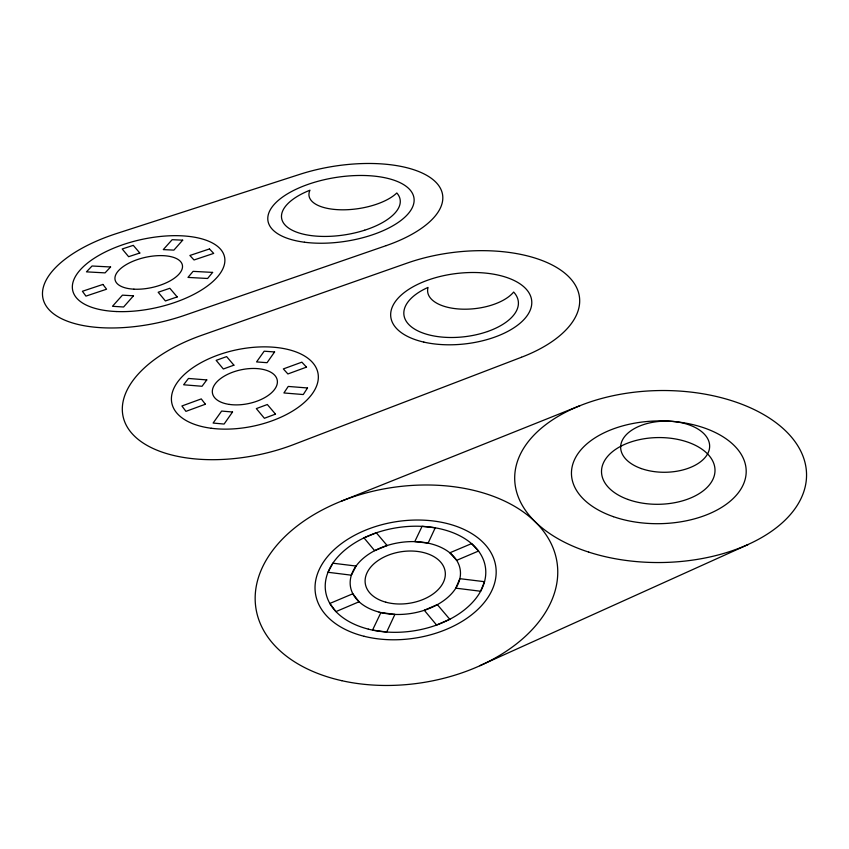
<?xml version="1.0" encoding="UTF-8"?>
<svg xmlns="http://www.w3.org/2000/svg" width="849" height="849" viewBox="0 0 849 849"><rect width="100%" height="100%" fill="white"/><g stroke="black" fill="none" stroke-linecap="round" stroke-linejoin="round"><path stroke-width="1.27" d="M479.823 665.712L748.171 544.527M341.394 501.143L580.016 405.663M484.503 581.692L480.619 591.244L455.796 588.155L459.84 578.678L484.503 581.692M394.891 614.411L386.677 632.038L372.541 630.107L380.914 612.564L394.891 614.411M435.25 527.781L428.108 543.116L414.79 541.598L422.08 526.327L435.25 527.781M356.081 566.039L351.369 575.187L328.022 572.279L332.872 563.205L356.081 566.039M307.508 387.972L303.263 394.541L283.906 392.96L288.246 386.433L307.508 387.972M232.53 412.009L224.104 424.054L213.11 423.057L221.631 411.065L232.53 412.009M274.588 351.953L267.064 362.693L256.568 361.918L264.177 351.199L274.588 351.953M206.785 379.917L202.041 386.274L183.628 384.777L188.467 378.452L206.785 379.917M212.611 272.402L207.602 278.483L187.979 277.411L193.094 271.362L212.611 272.402M133.484 295.813L123.604 306.998L112.471 306.287L122.447 295.155L133.484 295.813M182.694 240.171L173.907 250.115L163.273 249.606L172.156 239.694L182.694 240.171M110.582 266.979L105.064 272.879L86.439 271.86L92.042 266.002L110.582 266.979M449.758 619.261L436.577 625.034L424.288 610.272L437.331 604.626L449.758 619.261M359.074 601.771L335.939 611.598L329.847 603.459L352.834 593.759L359.074 601.771M478.56 551.033L456.666 560.329L449.853 552.795L471.609 543.604L478.56 551.033M387.112 545.514L374.653 550.672L363.988 537.863L376.319 532.801L387.112 545.514M521.424 357.27L293.765 444.515A124.495 65.309 -11.7 0 1 131.266 432.672A124.495 65.309 -11.7 0 1 201.85 335.249L407.318 263.041A118.361 59.25 -6.6 0 1 564.914 273.251A118.361 59.25 -6.6 0 1 521.424 357.27M275.49 414.121L264.389 418.281L256.334 408.602L267.329 404.517L275.49 414.121M205.394 404.22L185.942 411.362L181.909 405.981L201.266 398.913L205.394 404.22M306.5 367.129L287.896 373.953L283.343 368.922L301.851 362.162L306.5 367.129M233.9 365.176L223.329 368.986L216.155 360.358L226.63 356.612L233.9 365.176M386.221 245.616L184.986 315.191A108.067 48.531 -12.5 0 1 48.149 308.675A108.067 48.531 -12.5 0 1 116.355 233.613L299.888 174.321A102.718 44.923 -8.9 0 1 433.245 179.818A102.718 44.923 -8.9 0 1 386.221 245.616M177.186 296.927L165.406 300.949L158.169 292.247L169.842 288.289L177.186 296.927M102.92 284.436L82.406 291.271L85.94 296.11L106.581 289.212L102.92 284.436M209.47 248.948L189.879 255.475L194.018 259.974L213.704 253.395L209.47 248.948M139.809 253.013L128.624 256.695L122.203 248.969L133.282 245.35L139.809 253.013M364.677 230.196A60.003 26.213 -8.9 0 0 396.812 192.978A46.928 20.036 -8.6 0 1 339.897 209.767A46.928 20.036 -8.6 0 1 309.949 190.208A60.003 26.213 -8.9 0 0 288.161 227.755A60.003 26.213 -8.9 0 0 364.677 230.196M133.898 289.169A34.438 15.441 -12.5 0 0 182.439 265.45A34.438 15.441 -12.5 0 0 129.844 262.681A34.438 15.441 -12.5 0 0 133.898 289.169M116.78 311.551A77.737 34.883 -12.5 0 0 224.571 257.109A77.737 34.883 -12.5 0 0 104.501 252.386A77.737 34.883 -12.5 0 0 116.78 311.551M304.451 242.22A73.905 32.294 -8.9 0 0 414.132 200.152A73.905 32.294 -8.9 0 0 304.25 185.772A73.905 32.294 -8.9 0 0 304.451 242.22M487.506 331.534A57.583 28.781 -6.6 0 0 513.645 292.045A45.103 22.032 -6.4 0 1 460.264 309.078A45.103 22.032 -6.4 0 1 428.034 287.429A57.583 28.781 -6.6 0 0 412.19 327.47A57.583 28.781 -6.6 0 0 487.506 331.534M423.831 342.105A70.913 35.456 -6.6 0 0 531.75 303.74A70.913 35.456 -6.6 0 0 428.129 280.043A70.913 35.456 -6.6 0 0 423.831 342.105M229.283 404.411A33.037 17.298 -11.7 0 0 277.39 381.413A33.037 17.298 -11.7 0 0 227.882 374.218A33.037 17.298 -11.7 0 0 229.283 404.411M211.242 428.257A74.585 39.065 -11.7 0 0 318.258 375.194A74.585 39.065 -11.7 0 0 205.14 360.538A74.585 39.065 -11.7 0 0 211.242 428.257M385.839 602.196A40.381 26.086 -8.6 0 0 445.332 573.478A40.381 26.086 -8.6 0 0 384.512 556.827A40.381 26.086 -8.6 0 0 385.839 602.196M379.057 612.097A55.525 35.891 -8.6 0 0 460.455 572.184A55.525 35.891 -8.6 0 0 376.425 549.781A55.525 35.891 -8.6 0 0 379.057 612.097M368.307 629.12A80.814 52.256 -8.6 0 0 485.713 570.029A80.814 52.256 -8.6 0 0 362.502 538.595A80.814 52.256 -8.6 0 0 368.307 629.12M364.104 636.283A91.161 58.963 -8.6 0 0 496.071 569.138A91.161 58.963 -8.6 0 0 356.654 534.233A91.161 58.963 -8.6 0 0 364.104 636.283M641.292 468.563A44.498 25.566 -1 0 0 709.605 447.274A44.498 25.566 -1 0 0 644.55 424.277A44.498 25.566 -1 0 0 641.292 468.563M613.403 516.67A87.383 51.386 -0.9 0 0 746.175 472.606A87.383 51.386 -0.9 0 0 616.915 427.641A87.383 51.386 -0.9 0 0 613.403 516.67M627.952 499.456A56.756 33.366 -0.9 0 0 714.964 471.651A56.756 33.366 -0.9 0 0 631.847 441.671A56.756 33.366 -0.9 0 0 627.952 499.456M341.776 680.686A152.3 98.739 -8.6 0 0 557.241 563.906A152.3 98.739 -8.6 0 0 320.338 510.992A152.3 98.739 -8.6 0 0 341.776 680.686M588.718 552.105A145.943 85.993 -0.9 0 0 806.55 474.432A145.943 85.993 -0.9 0 0 586.595 403.179A145.943 85.993 -0.9 0 0 588.718 552.105"/></g></svg>
